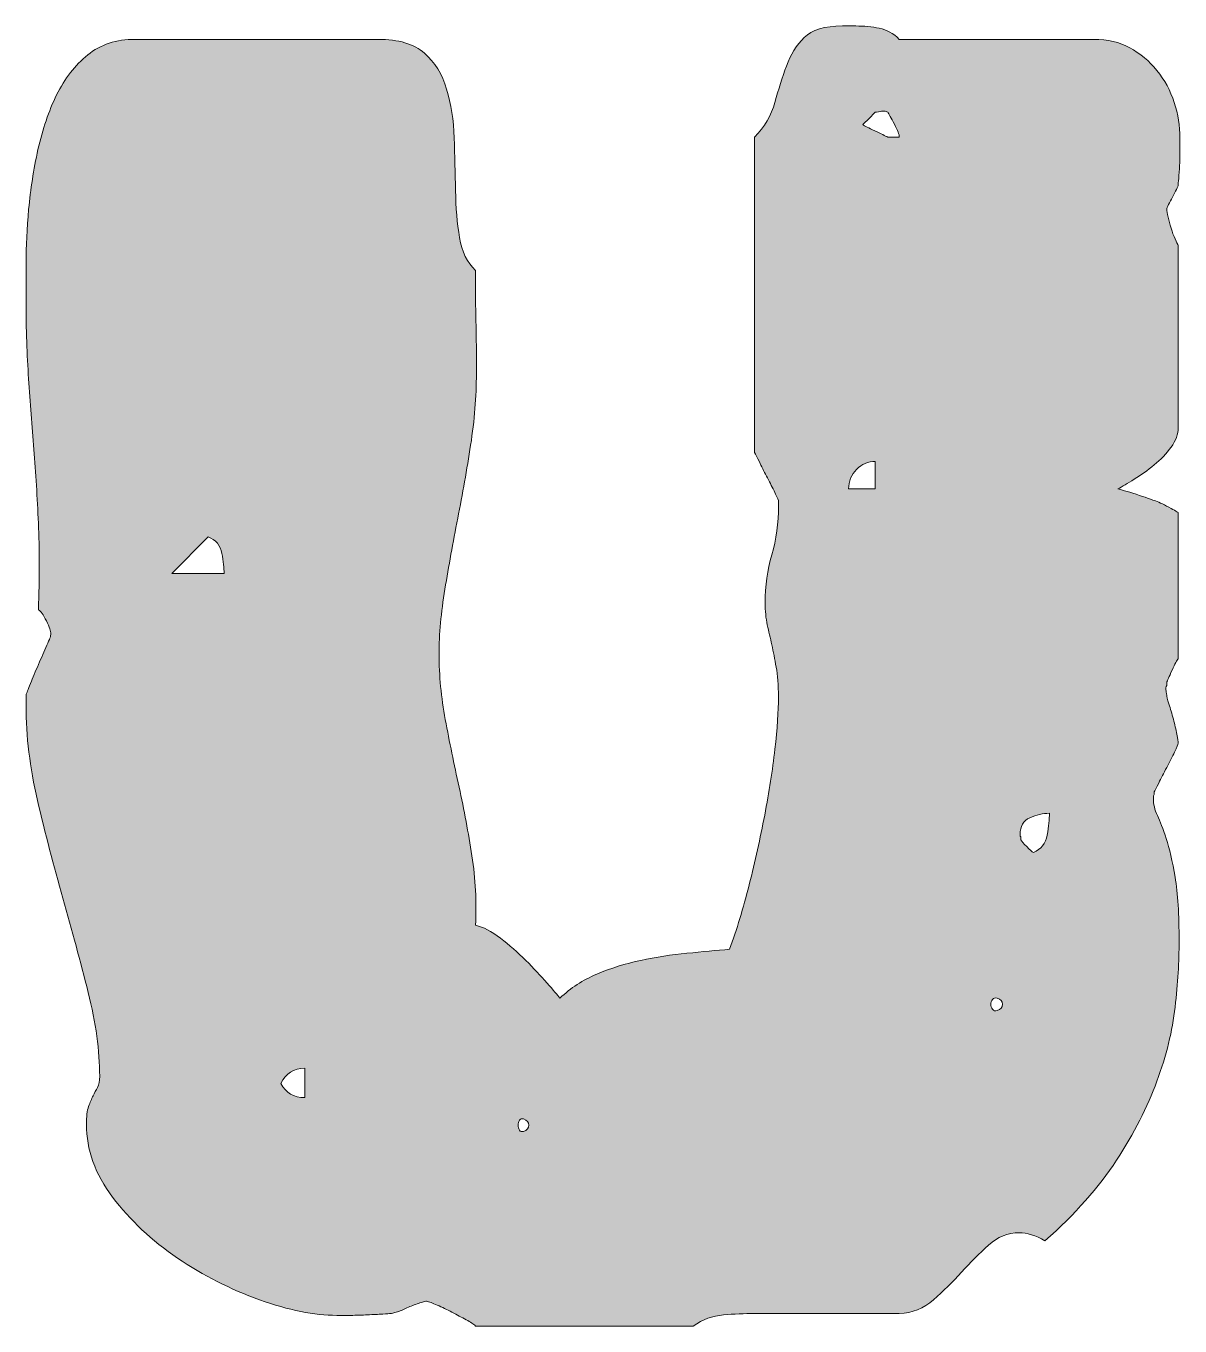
# Model space of a CAD drawing. Header units: inches. Extents: x 149 to 931, y -946 to -134.
# Drawn here: x 507.7 to 657.2, y -593.9 to -425.6 of the extents above; entities that cross this region are included whole.
import ezdxf

# ---------------------------------------------------------------- set-up
doc = ezdxf.new("R2010")
doc.units = ezdxf.units.IN
doc.header["$MEASUREMENT"] = 0
doc.layers.add('Layer 1', color=7, linetype='Continuous')

# ---------------------------------------------------------------- blocks, each defined once
blk = doc.blocks.new('block 5')
at = {"layer": 'Layer 1', "true_color": 0xffffff}
h = blk.add_hatch(color=7, dxfattribs=at)
h.dxf.hatch_style = 2
edge = h.paths.add_edge_path()
edge.add_spline(control_points=[(507.74, -461.24), (507.74, -460.01), (507.74, -458.35), (507.74, -456.23), (507.74, -454.13), (507.85, -451.81), (508.08, -449.28), (508.31, -446.74), (508.72, -444.18), (509.29, -441.57), (509.87, -438.96), (510.67, -436.6), (511.7, -434.49), (512.74, -432.39), (514.08, -430.66), (515.73, -429.32), (517.38, -427.98), (519.43, -427.31), (521.88, -427.31), (521.88, -427.31), (553.29, -427.31), (553.29, -427.31), (555.97, -427.31), (557.98, -427.9), (559.32, -429.09), (560.67, -430.28), (561.62, -431.83), (562.2, -433.75), (562.77, -435.66), (563.1, -437.77), (563.18, -440.07), (563.25, -442.37), (563.31, -444.64), (563.35, -446.86), (563.39, -449.08), (563.56, -451.12), (563.87, -452.96), (564.17, -454.8), (564.86, -456.22), (565.94, -457.21), (565.94, -457.67), (565.94, -458.53), (565.94, -459.8), (565.94, -461.07), (565.96, -462.41), (566, -463.83), (566.03, -465.25), (566.05, -466.59), (566.05, -467.85), (566.05, -469.12), (566.05, -470.02), (566.05, -470.56), (566.05, -473.55), (565.8, -476.63), (565.31, -479.82), (564.81, -483), (564.25, -486.16), (563.64, -489.3), (563.02, -492.45), (562.47, -495.52), (561.97, -498.5), (561.47, -501.5), (561.22, -504.3), (561.22, -506.9), (561.22, -509.66), (561.49, -512.48), (562.03, -515.36), (562.56, -518.23), (563.16, -521.15), (563.81, -524.1), (564.46, -527.05), (565.02, -530.02), (565.48, -533.01), (565.94, -536), (566.09, -538.99), (565.94, -541.98), (566.94, -542.21), (568.01, -542.77), (569.16, -543.65), (570.31, -544.53), (571.4, -545.49), (572.44, -546.53), (573.47, -547.56), (574.39, -548.54), (575.2, -549.46), (576, -550.38), (576.56, -551.03), (576.87, -551.42), (578.25, -550.11), (579.84, -549.08), (581.64, -548.31), (583.44, -547.54), (585.34, -546.95), (587.33, -546.53), (589.33, -546.11), (591.32, -545.8), (593.32, -545.61), (595.31, -545.42), (597.15, -545.24), (598.84, -545.09), (599.76, -542.56), (600.6, -539.78), (601.37, -536.75), (602.13, -533.72), (602.8, -530.71), (603.38, -527.72), (603.95, -524.73), (604.39, -521.9), (604.7, -519.21), (605.01, -516.53), (605.16, -514.26), (605.16, -512.42), (605.16, -510.89), (605.06, -509.61), (604.87, -508.57), (604.68, -507.53), (604.49, -506.58), (604.3, -505.69), (604.11, -504.81), (603.91, -503.95), (603.72, -503.11), (603.53, -502.26), (603.44, -501.31), (603.44, -500.23), (603.44, -498.09), (603.72, -496.02), (604.3, -494.02), (604.87, -492.03), (605.16, -489.92), (605.16, -487.69), (605.16, -487.69), (605.16, -487), (605.16, -487), (605.09, -486.77), (604.89, -486.35), (604.59, -485.74), (604.28, -485.13), (603.95, -484.49), (603.61, -483.84), (603.26, -483.19), (602.96, -482.57), (602.69, -482), (602.42, -481.42), (602.21, -481.02), (602.06, -480.79), (602.06, -480.79), (602.06, -439.96), (602.06, -439.96), (603.36, -438.66), (604.24, -437.16), (604.7, -435.47), (605.16, -433.79), (605.66, -432.21), (606.2, -430.76), (606.73, -429.3), (607.5, -428.07), (608.5, -427.08), (609.49, -426.08), (611.14, -425.58), (613.44, -425.58), (613.44, -425.58), (615.17, -425.58), (615.17, -425.58), (616.24, -425.58), (617.26, -425.68), (618.22, -425.87), (619.17, -426.06), (620.04, -426.54), (620.81, -427.31), (620.81, -427.31), (645.99, -427.31), (645.99, -427.31), (647.76, -427.31), (649.31, -427.67), (650.65, -428.4), (651.99, -429.13), (653.17, -430.11), (654.16, -431.33), (655.16, -432.56), (655.91, -433.94), (656.4, -435.47), (656.9, -437.01), (657.15, -438.54), (657.15, -440.07), (657.15, -440.46), (657.15, -440.98), (657.15, -441.63), (657.15, -442.28), (657.13, -442.93), (657.1, -443.58), (657.06, -444.23), (657.02, -444.81), (656.98, -445.31), (656.94, -445.81), (656.92, -446.09), (656.92, -446.17), (656.92, -446.25), (656.84, -446.44), (656.69, -446.74), (656.54, -447.05), (656.36, -447.38), (656.17, -447.72), (655.98, -448.07), (655.81, -448.39), (655.66, -448.7), (655.5, -449.01), (655.43, -449.2), (655.43, -449.28), (655.43, -449.51), (655.48, -449.85), (655.6, -450.31), (655.71, -450.77), (655.85, -451.25), (656, -451.75), (656.15, -452.25), (656.33, -452.71), (656.52, -453.13), (656.71, -453.55), (656.84, -453.84), (656.92, -453.99), (656.92, -453.99), (656.92, -477.57), (656.92, -477.57), (656.92, -478.42), (656.62, -479.26), (656, -480.1), (655.39, -480.95), (654.66, -481.71), (653.82, -482.4), (652.97, -483.09), (652.11, -483.71), (651.23, -484.24), (650.35, -484.78), (649.64, -485.2), (649.1, -485.51), (649.48, -485.58), (650.27, -485.82), (651.46, -486.2), (652.65, -486.58), (653.43, -486.85), (653.82, -487), (654.28, -487.16), (654.91, -487.45), (655.71, -487.87), (656.52, -488.29), (656.92, -488.54), (656.92, -488.61), (656.92, -488.61), (656.92, -507.48), (656.92, -507.48), (656.77, -507.63), (656.5, -508.13), (656.12, -508.97), (655.73, -509.82), (655.5, -510.35), (655.43, -510.58), (655.43, -510.58), (655.43, -510.93), (655.43, -510.93), (655.35, -511.01), (655.31, -511.12), (655.31, -511.27), (655.31, -511.43), (655.33, -511.6), (655.37, -511.79), (655.41, -511.98), (655.43, -512.12), (655.43, -512.19), (655.43, -512.35), (655.52, -512.73), (655.71, -513.34), (655.91, -513.96), (656.1, -514.61), (656.29, -515.3), (656.48, -515.99), (656.63, -516.64), (656.75, -517.26), (656.86, -517.87), (656.92, -518.25), (656.92, -518.41), (656.92, -518.56), (656.77, -518.94), (656.46, -519.56), (656.15, -520.17), (655.81, -520.84), (655.43, -521.57), (655.04, -522.3), (654.7, -522.97), (654.39, -523.58), (654.08, -524.2), (653.89, -524.58), (653.82, -524.73), (653.82, -524.73), (653.82, -525.08), (653.82, -525.08), (653.74, -525.15), (653.7, -525.31), (653.7, -525.54), (653.7, -526.3), (653.87, -527.05), (654.22, -527.78), (654.56, -528.51), (654.95, -529.5), (655.37, -530.77), (655.79, -532.04), (656.17, -533.7), (656.52, -535.77), (656.86, -537.84), (657.04, -540.6), (657.04, -544.05), (657.04, -546.66), (656.86, -549.5), (656.52, -552.57), (656.17, -555.64), (655.39, -558.84), (654.16, -562.17), (652.93, -565.51), (651.19, -568.92), (648.93, -572.41), (646.66, -575.9), (643.58, -579.37), (639.67, -582.82), (638.44, -582.13), (637.33, -581.78), (636.33, -581.78), (634.88, -581.78), (633.55, -582.32), (632.36, -583.39), (631.17, -584.47), (630.01, -585.64), (628.86, -586.9), (627.71, -588.17), (626.5, -589.36), (625.23, -590.47), (623.97, -591.58), (622.49, -592.17), (620.81, -592.25), (620.81, -592.25), (617.7, -592.25), (617.7, -592.25), (617.7, -592.25), (602.06, -592.25), (602.06, -592.25), (600.75, -592.25), (599.41, -592.31), (598.03, -592.42), (596.65, -592.54), (595.35, -593.01), (594.12, -593.86), (594.12, -593.86), (565.94, -593.86), (565.94, -593.86), (565.71, -593.63), (565.31, -593.36), (564.73, -593.05), (564.16, -592.75), (563.54, -592.42), (562.89, -592.08), (562.24, -591.73), (561.61, -591.43), (560.99, -591.16), (560.38, -590.89), (559.92, -590.72), (559.61, -590.64), (559.54, -590.64), (559.25, -590.72), (558.75, -590.87), (558.25, -591.02), (557.75, -591.21), (557.25, -591.44), (556.76, -591.68), (556.28, -591.87), (555.82, -592.02), (555.36, -592.17), (555.05, -592.25), (554.9, -592.25), (554.82, -592.25), (554.49, -592.27), (553.92, -592.31), (553.34, -592.35), (552.69, -592.38), (551.96, -592.42), (551.23, -592.46), (550.51, -592.48), (549.78, -592.48), (549.05, -592.48), (548.46, -592.48), (547.99, -592.48), (545.08, -592.48), (541.75, -591.81), (537.99, -590.47), (534.23, -589.13), (530.68, -587.32), (527.35, -585.06), (524.01, -582.8), (521.21, -580.17), (518.95, -577.18), (516.69, -574.19), (515.56, -571.05), (515.56, -567.75), (515.56, -566.75), (515.65, -565.99), (515.85, -565.45), (516.04, -564.91), (516.23, -564.45), (516.42, -564.07), (516.61, -563.69), (516.8, -563.32), (517, -562.98), (517.19, -562.63), (517.28, -562.15), (517.28, -561.54), (517.28, -558.24), (516.78, -554.62), (515.79, -550.67), (514.79, -546.72), (513.7, -542.66), (512.51, -538.48), (511.32, -534.3), (510.23, -530.08), (509.23, -525.82), (508.24, -521.57), (507.74, -517.49), (507.74, -513.57), (507.74, -513.57), (507.74, -512.19), (507.74, -512.19), (507.81, -511.96), (508.01, -511.47), (508.31, -510.7), (508.62, -509.93), (508.96, -509.11), (509.35, -508.23), (509.73, -507.35), (510.1, -506.52), (510.44, -505.75), (510.79, -504.99), (510.96, -504.49), (510.96, -504.26), (510.96, -503.95), (510.76, -503.39), (510.38, -502.59), (510, -501.78), (509.65, -501.31), (509.35, -501.15), (509.5, -497.01), (509.5, -493.27), (509.35, -489.94), (509.19, -486.6), (509, -483.42), (508.77, -480.39), (508.54, -477.36), (508.31, -474.31), (508.08, -471.24), (507.85, -468.18), (507.74, -464.84), (507.74, -461.24)], knot_values=[0, 0, 0, 0, 1, 1, 1, 2, 2, 2, 3, 3, 3, 4, 4, 4, 5, 5, 5, 6, 6, 6, 7, 7, 7, 8, 8, 8, 9, 9, 9, 10, 10, 10, 11, 11, 11, 12, 12, 12, 13, 13, 13, 14, 14, 14, 15, 15, 15, 16, 16, 16, 17, 17, 17, 18, 18, 18, 19, 19, 19, 20, 20, 20, 21, 21, 21, 22, 22, 22, 23, 23, 23, 24, 24, 24, 25, 25, 25, 26, 26, 26, 27, 27, 27, 28, 28, 28, 29, 29, 29, 30, 30, 30, 31, 31, 31, 32, 32, 32, 33, 33, 33, 34, 34, 34, 35, 35, 35, 36, 36, 36, 37, 37, 37, 38, 38, 38, 39, 39, 39, 40, 40, 40, 41, 41, 41, 42, 42, 42, 43, 43, 43, 44, 44, 44, 45, 45, 45, 46, 46, 46, 47, 47, 47, 48, 48, 48, 49, 49, 49, 50, 50, 50, 51, 51, 51, 52, 52, 52, 53, 53, 53, 54, 54, 54, 55, 55, 55, 56, 56, 56, 57, 57, 57, 58, 58, 58, 59, 59, 59, 60, 60, 60, 61, 61, 61, 62, 62, 62, 63, 63, 63, 64, 64, 64, 65, 65, 65, 66, 66, 66, 67, 67, 67, 68, 68, 68, 69, 69, 69, 70, 70, 70, 71, 71, 71, 72, 72, 72, 73, 73, 73, 74, 74, 74, 75, 75, 75, 76, 76, 76, 77, 77, 77, 78, 78, 78, 79, 79, 79, 80, 80, 80, 81, 81, 81, 82, 82, 82, 83, 83, 83, 84, 84, 84, 85, 85, 85, 86, 86, 86, 87, 87, 87, 88, 88, 88, 89, 89, 89, 90, 90, 90, 91, 91, 91, 92, 92, 92, 93, 93, 93, 94, 94, 94, 95, 95, 95, 96, 96, 96, 97, 97, 97, 98, 98, 98, 99, 99, 99, 100, 100, 100, 101, 101, 101, 102, 102, 102, 103, 103, 103, 104, 104, 104, 105, 105, 105, 106, 106, 106, 107, 107, 107, 108, 108, 108, 109, 109, 109, 110, 110, 110, 111, 111, 111, 112, 112, 112, 113, 113, 113, 114, 114, 114, 115, 115, 115, 116, 116, 116, 117, 117, 117, 118, 118, 118, 119, 119, 119, 120, 120, 120, 121, 121, 121, 122, 122, 122, 123, 123, 123, 124, 124, 124, 125, 125, 125, 126, 126, 126, 127, 127, 127, 128, 128, 128, 129, 129, 129, 130, 130, 130, 131, 131, 131, 132, 132, 132, 133, 133, 133, 134, 134, 134, 135, 135, 135, 136, 136, 136, 137, 137, 137, 138, 138, 138, 139, 139, 139, 140, 140, 140, 141, 141, 141, 142, 142, 142, 143, 143, 143, 144, 144, 144, 145, 145, 145, 146, 146, 146, 147, 147, 147, 148, 148, 148, 149, 149, 149, 150, 150, 150, 151, 151, 151, 152, 152, 152, 152], degree=3, periodic=1)
edge = h.paths.add_edge_path()
edge.add_spline(control_points=[(533.39, -496.44), (533.39, -495.75), (533.29, -494.88), (533.1, -493.85), (532.91, -492.81), (532.31, -492.1), (531.32, -491.72), (531.32, -491.72), (526.6, -496.44), (526.6, -496.44), (526.6, -496.44), (533.39, -496.44), (533.39, -496.44)], knot_values=[0, 0, 0, 0, 1, 1, 1, 2, 2, 2, 3, 3, 3, 4, 4, 4, 4], degree=3, periodic=1)
edge = h.paths.add_edge_path()
edge.add_spline(control_points=[(540.75, -562.46), (541.36, -563.69), (542.4, -564.3), (543.85, -564.3), (543.85, -564.3), (543.85, -560.5), (543.85, -560.5), (542.4, -560.5), (541.36, -561.16), (540.75, -562.46)], knot_values=[0, 0, 0, 0, 1, 1, 1, 2, 2, 2, 3, 3, 3, 3], degree=3, periodic=1)
edge = h.paths.add_edge_path()
edge.add_spline(control_points=[(572.15, -567.06), (571.92, -566.98), (571.75, -567.04), (571.63, -567.23), (571.52, -567.42), (571.46, -567.64), (571.46, -567.86), (571.46, -568.09), (571.52, -568.31), (571.63, -568.5), (571.75, -568.69), (571.92, -568.75), (572.15, -568.67), (572.61, -568.52), (572.84, -568.25), (572.84, -567.86), (572.84, -567.48), (572.61, -567.21), (572.15, -567.06)], knot_values=[0, 0, 0, 0, 1, 1, 1, 2, 2, 2, 3, 3, 3, 4, 4, 4, 5, 5, 5, 6, 6, 6, 6], degree=3, periodic=1)
edge = h.paths.add_edge_path()
edge.add_spline(control_points=[(617.7, -481.94), (616.78, -481.94), (615.97, -482.29), (615.28, -482.98), (614.59, -483.67), (614.25, -484.51), (614.25, -485.51), (614.25, -485.51), (617.7, -485.51), (617.7, -485.51), (617.7, -485.51), (617.7, -481.94), (617.7, -481.94)], knot_values=[0, 0, 0, 0, 1, 1, 1, 2, 2, 2, 3, 3, 3, 4, 4, 4, 4], degree=3, periodic=1)
edge = h.paths.add_edge_path()
edge.add_spline(control_points=[(616.09, -438.35), (616.32, -438.5), (616.84, -438.77), (617.64, -439.15), (618.45, -439.54), (619, -439.81), (619.31, -439.96), (619.31, -439.96), (620.11, -439.96), (620.11, -439.96), (620.11, -439.96), (620.81, -439.96), (620.81, -439.96), (620.81, -439.65), (620.59, -439.1), (620.17, -438.29), (619.75, -437.49), (619.46, -436.97), (619.31, -436.74), (619.31, -436.74), (618.96, -436.62), (618.96, -436.62), (618.96, -436.62), (618.5, -436.62), (618.5, -436.62), (618.43, -436.62), (618.29, -436.64), (618.1, -436.68), (617.91, -436.72), (617.77, -436.74), (617.7, -436.74), (617.54, -436.89), (617.28, -437.16), (616.89, -437.54), (616.51, -437.93), (616.24, -438.2), (616.09, -438.35)], knot_values=[0, 0, 0, 0, 1, 1, 1, 2, 2, 2, 3, 3, 3, 4, 4, 4, 5, 5, 5, 6, 6, 6, 7, 7, 7, 8, 8, 8, 9, 9, 9, 10, 10, 10, 11, 11, 11, 12, 12, 12, 12], degree=3, periodic=1)
edge = h.paths.add_edge_path()
edge.add_spline(control_points=[(633.46, -551.42), (633.23, -551.34), (633.03, -551.4), (632.88, -551.59), (632.73, -551.78), (632.65, -551.99), (632.65, -552.22), (632.65, -552.45), (632.73, -552.66), (632.88, -552.86), (633.03, -553.05), (633.23, -553.1), (633.46, -553.03), (633.92, -552.87), (634.15, -552.61), (634.15, -552.22), (634.15, -551.84), (633.92, -551.57), (633.46, -551.42)], knot_values=[0, 0, 0, 0, 1, 1, 1, 2, 2, 2, 3, 3, 3, 4, 4, 4, 5, 5, 5, 6, 6, 6, 6], degree=3, periodic=1)
edge = h.paths.add_edge_path()
edge.add_spline(control_points=[(636.45, -530.25), (636.45, -530.25), (636.45, -530.37), (636.45, -530.37), (636.45, -530.44), (636.47, -530.48), (636.51, -530.48), (636.54, -530.48), (636.56, -530.52), (636.56, -530.6), (636.56, -530.6), (636.56, -530.94), (636.56, -530.94), (636.64, -531.1), (636.89, -531.39), (637.31, -531.8), (637.73, -532.23), (638.02, -532.48), (638.17, -532.55), (639.17, -532.17), (639.76, -531.42), (639.96, -530.31), (640.15, -529.2), (640.24, -528.26), (640.24, -527.49), (639.4, -527.49), (638.56, -527.68), (637.71, -528.07), (636.87, -528.45), (636.45, -529.18), (636.45, -530.25)], knot_values=[0, 0, 0, 0, 1, 1, 1, 2, 2, 2, 3, 3, 3, 4, 4, 4, 5, 5, 5, 6, 6, 6, 7, 7, 7, 8, 8, 8, 9, 9, 9, 10, 10, 10, 10], degree=3, periodic=1)
at = {"layer": 'Layer 1', "lineweight": 0}
for points, knots in [([(507.74, -461.24), (507.74, -460.01), (507.74, -458.35), (507.74, -456.23), (507.74, -454.13), (507.85, -451.81), (508.08, -449.28), (508.31, -446.74), (508.72, -444.18), (509.29, -441.57), (509.87, -438.96), (510.67, -436.6), (511.7, -434.49), (512.74, -432.39), (514.08, -430.66), (515.73, -429.32), (517.38, -427.98), (519.43, -427.31), (521.88, -427.31), (521.88, -427.31), (553.29, -427.31), (553.29, -427.31), (555.97, -427.31), (557.98, -427.9), (559.32, -429.09), (560.67, -430.28), (561.62, -431.83), (562.2, -433.75), (562.77, -435.66), (563.1, -437.77), (563.18, -440.07), (563.25, -442.37), (563.31, -444.64), (563.35, -446.86), (563.39, -449.08), (563.56, -451.12), (563.87, -452.96), (564.17, -454.8), (564.86, -456.22), (565.94, -457.21), (565.94, -457.67), (565.94, -458.53), (565.94, -459.8), (565.94, -461.07), (565.96, -462.41), (566, -463.83), (566.03, -465.25), (566.05, -466.59), (566.05, -467.85), (566.05, -469.12), (566.05, -470.02), (566.05, -470.56), (566.05, -473.55), (565.8, -476.63), (565.31, -479.82), (564.81, -483), (564.25, -486.16), (563.64, -489.3), (563.02, -492.45), (562.47, -495.52), (561.97, -498.5), (561.47, -501.5), (561.22, -504.3), (561.22, -506.9), (561.22, -509.66), (561.49, -512.48), (562.03, -515.36), (562.56, -518.23), (563.16, -521.15), (563.81, -524.1), (564.46, -527.05), (565.02, -530.02), (565.48, -533.01), (565.94, -536), (566.09, -538.99), (565.94, -541.98), (566.94, -542.21), (568.01, -542.77), (569.16, -543.65), (570.31, -544.53), (571.4, -545.49), (572.44, -546.53), (573.47, -547.56), (574.39, -548.54), (575.2, -549.46), (576, -550.38), (576.56, -551.03), (576.87, -551.42), (578.25, -550.11), (579.84, -549.08), (581.64, -548.31), (583.44, -547.54), (585.34, -546.95), (587.33, -546.53), (589.33, -546.11), (591.32, -545.8), (593.32, -545.61), (595.31, -545.42), (597.15, -545.24), (598.84, -545.09), (599.76, -542.56), (600.6, -539.78), (601.37, -536.75), (602.13, -533.72), (602.8, -530.71), (603.38, -527.72), (603.95, -524.73), (604.39, -521.9), (604.7, -519.21), (605.01, -516.53), (605.16, -514.26), (605.16, -512.42), (605.16, -510.89), (605.06, -509.61), (604.87, -508.57), (604.68, -507.53), (604.49, -506.58), (604.3, -505.69), (604.11, -504.81), (603.91, -503.95), (603.72, -503.11), (603.53, -502.26), (603.44, -501.31), (603.44, -500.23), (603.44, -498.09), (603.72, -496.02), (604.3, -494.02), (604.87, -492.03), (605.16, -489.92), (605.16, -487.69), (605.16, -487.69), (605.16, -487), (605.16, -487), (605.09, -486.77), (604.89, -486.35), (604.59, -485.74), (604.28, -485.13), (603.95, -484.49), (603.61, -483.84), (603.26, -483.19), (602.96, -482.57), (602.69, -482), (602.42, -481.42), (602.21, -481.02), (602.06, -480.79), (602.06, -480.79), (602.06, -439.96), (602.06, -439.96), (603.36, -438.66), (604.24, -437.16), (604.7, -435.47), (605.16, -433.79), (605.66, -432.21), (606.2, -430.76), (606.73, -429.3), (607.5, -428.07), (608.5, -427.08), (609.49, -426.08), (611.14, -425.58), (613.44, -425.58), (613.44, -425.58), (615.17, -425.58), (615.17, -425.58), (616.24, -425.58), (617.26, -425.68), (618.22, -425.87), (619.17, -426.06), (620.04, -426.54), (620.81, -427.31), (620.81, -427.31), (645.99, -427.31), (645.99, -427.31), (647.76, -427.31), (649.31, -427.67), (650.65, -428.4), (651.99, -429.13), (653.17, -430.11), (654.16, -431.33), (655.16, -432.56), (655.91, -433.94), (656.4, -435.47), (656.9, -437.01), (657.15, -438.54), (657.15, -440.07), (657.15, -440.46), (657.15, -440.98), (657.15, -441.63), (657.15, -442.28), (657.13, -442.93), (657.1, -443.58), (657.06, -444.23), (657.02, -444.81), (656.98, -445.31), (656.94, -445.81), (656.92, -446.09), (656.92, -446.17), (656.92, -446.25), (656.84, -446.44), (656.69, -446.74), (656.54, -447.05), (656.36, -447.38), (656.17, -447.72), (655.98, -448.07), (655.81, -448.39), (655.66, -448.7), (655.5, -449.01), (655.43, -449.2), (655.43, -449.28), (655.43, -449.51), (655.48, -449.85), (655.6, -450.31), (655.71, -450.77), (655.85, -451.25), (656, -451.75), (656.15, -452.25), (656.33, -452.71), (656.52, -453.13), (656.71, -453.55), (656.84, -453.84), (656.92, -453.99), (656.92, -453.99), (656.92, -477.57), (656.92, -477.57), (656.92, -478.42), (656.62, -479.26), (656, -480.1), (655.39, -480.95), (654.66, -481.71), (653.82, -482.4), (652.97, -483.09), (652.11, -483.71), (651.23, -484.24), (650.35, -484.78), (649.64, -485.2), (649.1, -485.51), (649.48, -485.58), (650.27, -485.82), (651.46, -486.2), (652.65, -486.58), (653.43, -486.85), (653.82, -487), (654.28, -487.16), (654.91, -487.45), (655.71, -487.87), (656.52, -488.29), (656.92, -488.54), (656.92, -488.61), (656.92, -488.61), (656.92, -507.48), (656.92, -507.48), (656.77, -507.63), (656.5, -508.13), (656.12, -508.97), (655.73, -509.82), (655.5, -510.35), (655.43, -510.58), (655.43, -510.58), (655.43, -510.93), (655.43, -510.93), (655.35, -511.01), (655.31, -511.12), (655.31, -511.27), (655.31, -511.43), (655.33, -511.6), (655.37, -511.79), (655.41, -511.98), (655.43, -512.12), (655.43, -512.19), (655.43, -512.35), (655.52, -512.73), (655.71, -513.34), (655.91, -513.96), (656.1, -514.61), (656.29, -515.3), (656.48, -515.99), (656.63, -516.64), (656.75, -517.26), (656.86, -517.87), (656.92, -518.25), (656.92, -518.41), (656.92, -518.56), (656.77, -518.94), (656.46, -519.56), (656.15, -520.17), (655.81, -520.84), (655.43, -521.57), (655.04, -522.3), (654.7, -522.97), (654.39, -523.58), (654.08, -524.2), (653.89, -524.58), (653.82, -524.73), (653.82, -524.73), (653.82, -525.08), (653.82, -525.08), (653.74, -525.15), (653.7, -525.31), (653.7, -525.54), (653.7, -526.3), (653.87, -527.05), (654.22, -527.78), (654.56, -528.51), (654.95, -529.5), (655.37, -530.77), (655.79, -532.04), (656.17, -533.7), (656.52, -535.77), (656.86, -537.84), (657.04, -540.6), (657.04, -544.05), (657.04, -546.66), (656.86, -549.5), (656.52, -552.57), (656.17, -555.64), (655.39, -558.84), (654.16, -562.17), (652.93, -565.51), (651.19, -568.92), (648.93, -572.41), (646.66, -575.9), (643.58, -579.37), (639.67, -582.82), (638.44, -582.13), (637.33, -581.78), (636.33, -581.78), (634.88, -581.78), (633.55, -582.32), (632.36, -583.39), (631.17, -584.47), (630.01, -585.64), (628.86, -586.9), (627.71, -588.17), (626.5, -589.36), (625.23, -590.47), (623.97, -591.58), (622.49, -592.17), (620.81, -592.25), (620.81, -592.25), (617.7, -592.25), (617.7, -592.25), (617.7, -592.25), (602.06, -592.25), (602.06, -592.25), (600.75, -592.25), (599.41, -592.31), (598.03, -592.42), (596.65, -592.54), (595.35, -593.01), (594.12, -593.86), (594.12, -593.86), (565.94, -593.86), (565.94, -593.86), (565.71, -593.63), (565.31, -593.36), (564.73, -593.05), (564.16, -592.75), (563.54, -592.42), (562.89, -592.08), (562.24, -591.73), (561.61, -591.43), (560.99, -591.16), (560.38, -590.89), (559.92, -590.72), (559.61, -590.64), (559.54, -590.64), (559.25, -590.72), (558.75, -590.87), (558.25, -591.02), (557.75, -591.21), (557.25, -591.44), (556.76, -591.68), (556.28, -591.87), (555.82, -592.02), (555.36, -592.17), (555.05, -592.25), (554.9, -592.25), (554.82, -592.25), (554.49, -592.27), (553.92, -592.31), (553.34, -592.35), (552.69, -592.38), (551.96, -592.42), (551.23, -592.46), (550.51, -592.48), (549.78, -592.48), (549.05, -592.48), (548.46, -592.48), (547.99, -592.48), (545.08, -592.48), (541.75, -591.81), (537.99, -590.47), (534.23, -589.13), (530.68, -587.32), (527.35, -585.06), (524.01, -582.8), (521.21, -580.17), (518.95, -577.18), (516.69, -574.19), (515.56, -571.05), (515.56, -567.75), (515.56, -566.75), (515.65, -565.99), (515.85, -565.45), (516.04, -564.91), (516.23, -564.45), (516.42, -564.07), (516.61, -563.69), (516.8, -563.32), (517, -562.98), (517.19, -562.63), (517.28, -562.15), (517.28, -561.54), (517.28, -558.24), (516.78, -554.62), (515.79, -550.67), (514.79, -546.72), (513.7, -542.66), (512.51, -538.48), (511.32, -534.3), (510.23, -530.08), (509.23, -525.82), (508.24, -521.57), (507.74, -517.49), (507.74, -513.57), (507.74, -513.57), (507.74, -512.19), (507.74, -512.19), (507.81, -511.96), (508.01, -511.47), (508.31, -510.7), (508.62, -509.93), (508.96, -509.11), (509.35, -508.23), (509.73, -507.35), (510.1, -506.52), (510.44, -505.75), (510.79, -504.99), (510.96, -504.49), (510.96, -504.26), (510.96, -503.95), (510.76, -503.39), (510.38, -502.59), (510, -501.78), (509.65, -501.31), (509.35, -501.15), (509.5, -497.01), (509.5, -493.27), (509.35, -489.94), (509.19, -486.6), (509, -483.42), (508.77, -480.39), (508.54, -477.36), (508.31, -474.31), (508.08, -471.24), (507.85, -468.18), (507.74, -464.84), (507.74, -461.24)], [0, 0, 0, 0, 1, 1, 1, 2, 2, 2, 3, 3, 3, 4, 4, 4, 5, 5, 5, 6, 6, 6, 7, 7, 7, 8, 8, 8, 9, 9, 9, 10, 10, 10, 11, 11, 11, 12, 12, 12, 13, 13, 13, 14, 14, 14, 15, 15, 15, 16, 16, 16, 17, 17, 17, 18, 18, 18, 19, 19, 19, 20, 20, 20, 21, 21, 21, 22, 22, 22, 23, 23, 23, 24, 24, 24, 25, 25, 25, 26, 26, 26, 27, 27, 27, 28, 28, 28, 29, 29, 29, 30, 30, 30, 31, 31, 31, 32, 32, 32, 33, 33, 33, 34, 34, 34, 35, 35, 35, 36, 36, 36, 37, 37, 37, 38, 38, 38, 39, 39, 39, 40, 40, 40, 41, 41, 41, 42, 42, 42, 43, 43, 43, 44, 44, 44, 45, 45, 45, 46, 46, 46, 47, 47, 47, 48, 48, 48, 49, 49, 49, 50, 50, 50, 51, 51, 51, 52, 52, 52, 53, 53, 53, 54, 54, 54, 55, 55, 55, 56, 56, 56, 57, 57, 57, 58, 58, 58, 59, 59, 59, 60, 60, 60, 61, 61, 61, 62, 62, 62, 63, 63, 63, 64, 64, 64, 65, 65, 65, 66, 66, 66, 67, 67, 67, 68, 68, 68, 69, 69, 69, 70, 70, 70, 71, 71, 71, 72, 72, 72, 73, 73, 73, 74, 74, 74, 75, 75, 75, 76, 76, 76, 77, 77, 77, 78, 78, 78, 79, 79, 79, 80, 80, 80, 81, 81, 81, 82, 82, 82, 83, 83, 83, 84, 84, 84, 85, 85, 85, 86, 86, 86, 87, 87, 87, 88, 88, 88, 89, 89, 89, 90, 90, 90, 91, 91, 91, 92, 92, 92, 93, 93, 93, 94, 94, 94, 95, 95, 95, 96, 96, 96, 97, 97, 97, 98, 98, 98, 99, 99, 99, 100, 100, 100, 101, 101, 101, 102, 102, 102, 103, 103, 103, 104, 104, 104, 105, 105, 105, 106, 106, 106, 107, 107, 107, 108, 108, 108, 109, 109, 109, 110, 110, 110, 111, 111, 111, 112, 112, 112, 113, 113, 113, 114, 114, 114, 115, 115, 115, 116, 116, 116, 117, 117, 117, 118, 118, 118, 119, 119, 119, 120, 120, 120, 121, 121, 121, 122, 122, 122, 123, 123, 123, 124, 124, 124, 125, 125, 125, 126, 126, 126, 127, 127, 127, 128, 128, 128, 129, 129, 129, 130, 130, 130, 131, 131, 131, 132, 132, 132, 133, 133, 133, 134, 134, 134, 135, 135, 135, 136, 136, 136, 137, 137, 137, 138, 138, 138, 139, 139, 139, 140, 140, 140, 141, 141, 141, 142, 142, 142, 143, 143, 143, 144, 144, 144, 145, 145, 145, 146, 146, 146, 147, 147, 147, 148, 148, 148, 149, 149, 149, 150, 150, 150, 151, 151, 151, 152, 152, 152, 152]), ([(616.09, -438.35), (616.32, -438.5), (616.84, -438.77), (617.64, -439.15), (618.45, -439.54), (619, -439.81), (619.31, -439.96), (619.31, -439.96), (620.11, -439.96), (620.11, -439.96), (620.11, -439.96), (620.81, -439.96), (620.81, -439.96), (620.81, -439.65), (620.59, -439.1), (620.17, -438.29), (619.75, -437.49), (619.46, -436.97), (619.31, -436.74), (619.31, -436.74), (618.96, -436.62), (618.96, -436.62), (618.96, -436.62), (618.5, -436.62), (618.5, -436.62), (618.43, -436.62), (618.29, -436.64), (618.1, -436.68), (617.91, -436.72), (617.77, -436.74), (617.7, -436.74), (617.54, -436.89), (617.28, -437.16), (616.89, -437.54), (616.51, -437.93), (616.24, -438.2), (616.09, -438.35)], [0, 0, 0, 0, 1, 1, 1, 2, 2, 2, 3, 3, 3, 4, 4, 4, 5, 5, 5, 6, 6, 6, 7, 7, 7, 8, 8, 8, 9, 9, 9, 10, 10, 10, 11, 11, 11, 12, 12, 12, 12]), ([(617.7, -481.94), (616.78, -481.94), (615.97, -482.29), (615.28, -482.98), (614.59, -483.67), (614.25, -484.51), (614.25, -485.51), (614.25, -485.51), (617.7, -485.51), (617.7, -485.51), (617.7, -485.51), (617.7, -481.94), (617.7, -481.94)], [0, 0, 0, 0, 1, 1, 1, 2, 2, 2, 3, 3, 3, 4, 4, 4, 4]), ([(533.39, -496.44), (533.39, -495.75), (533.29, -494.88), (533.1, -493.85), (532.91, -492.81), (532.31, -492.1), (531.32, -491.72), (531.32, -491.72), (526.6, -496.44), (526.6, -496.44), (526.6, -496.44), (533.39, -496.44), (533.39, -496.44)], [0, 0, 0, 0, 1, 1, 1, 2, 2, 2, 3, 3, 3, 4, 4, 4, 4]), ([(636.45, -530.25), (636.45, -530.25), (636.45, -530.37), (636.45, -530.37), (636.45, -530.44), (636.47, -530.48), (636.51, -530.48), (636.54, -530.48), (636.56, -530.52), (636.56, -530.6), (636.56, -530.6), (636.56, -530.94), (636.56, -530.94), (636.64, -531.1), (636.89, -531.39), (637.31, -531.8), (637.73, -532.23), (638.02, -532.48), (638.17, -532.55), (639.17, -532.17), (639.76, -531.42), (639.96, -530.31), (640.15, -529.2), (640.24, -528.26), (640.24, -527.49), (639.4, -527.49), (638.56, -527.68), (637.71, -528.07), (636.87, -528.45), (636.45, -529.18), (636.45, -530.25)], [0, 0, 0, 0, 1, 1, 1, 2, 2, 2, 3, 3, 3, 4, 4, 4, 5, 5, 5, 6, 6, 6, 7, 7, 7, 8, 8, 8, 9, 9, 9, 10, 10, 10, 10]), ([(633.46, -551.42), (633.23, -551.34), (633.03, -551.4), (632.88, -551.59), (632.73, -551.78), (632.65, -551.99), (632.65, -552.22), (632.65, -552.45), (632.73, -552.66), (632.88, -552.86), (633.03, -553.05), (633.23, -553.1), (633.46, -553.03), (633.92, -552.87), (634.15, -552.61), (634.15, -552.22), (634.15, -551.84), (633.92, -551.57), (633.46, -551.42)], [0, 0, 0, 0, 1, 1, 1, 2, 2, 2, 3, 3, 3, 4, 4, 4, 5, 5, 5, 6, 6, 6, 6]), ([(540.75, -562.46), (541.36, -563.69), (542.4, -564.3), (543.85, -564.3), (543.85, -564.3), (543.85, -560.5), (543.85, -560.5), (542.4, -560.5), (541.36, -561.16), (540.75, -562.46)], [0, 0, 0, 0, 1, 1, 1, 2, 2, 2, 3, 3, 3, 3]), ([(572.15, -567.06), (571.92, -566.98), (571.75, -567.04), (571.63, -567.23), (571.52, -567.42), (571.46, -567.64), (571.46, -567.86), (571.46, -568.09), (571.52, -568.31), (571.63, -568.5), (571.75, -568.69), (571.92, -568.75), (572.15, -568.67), (572.61, -568.52), (572.84, -568.25), (572.84, -567.86), (572.84, -567.48), (572.61, -567.21), (572.15, -567.06)], [0, 0, 0, 0, 1, 1, 1, 2, 2, 2, 3, 3, 3, 4, 4, 4, 5, 5, 5, 6, 6, 6, 6])]:
    blk.add_open_spline(points, degree=3, knots=knots, dxfattribs=at)
blk = doc.blocks.new('block 4')
at = {"layer": 'Layer 1'}
blk.add_blockref('block 5', (0, 0), dxfattribs=at)
blk = doc.blocks.new('block 2')
at = {"layer": 'Layer 1'}
blk.add_blockref('block 4', (0, 0), dxfattribs=at)

msp = doc.modelspace()

# ---------------------------------------------------------------- block references
at = {"layer": 'Layer 1'}
msp.add_blockref('block 2', (0, 0), dxfattribs=at)

doc.saveas('drawing.dxf')
